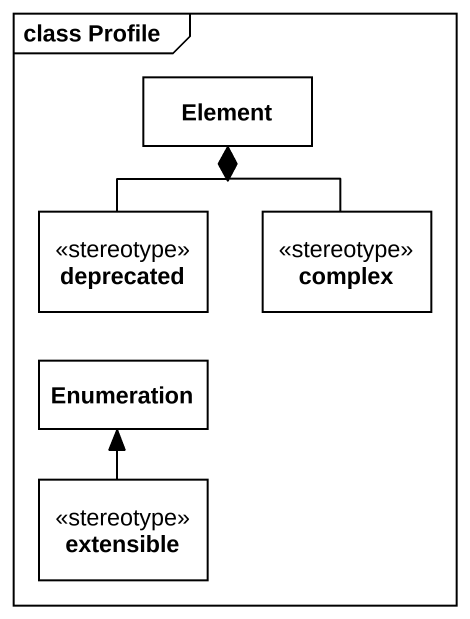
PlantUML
@startuml
mainframe class Profile
hide circle
hide empty members
class Element
class deprecated <<stereotype>>
class complex <<stereotype>>
class Enumeration
class extensible <<stereotype>>
deprecated -up-* Element
complex -up-* Element
extensible -up-> Enumeration
@enduml
